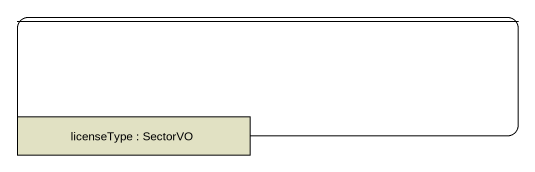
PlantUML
@startuml
hide empty description
state " " as state1 {
  state "licenseType : SectorVO" as licenseType <<object>> #E1E1C3
}
@enduml
